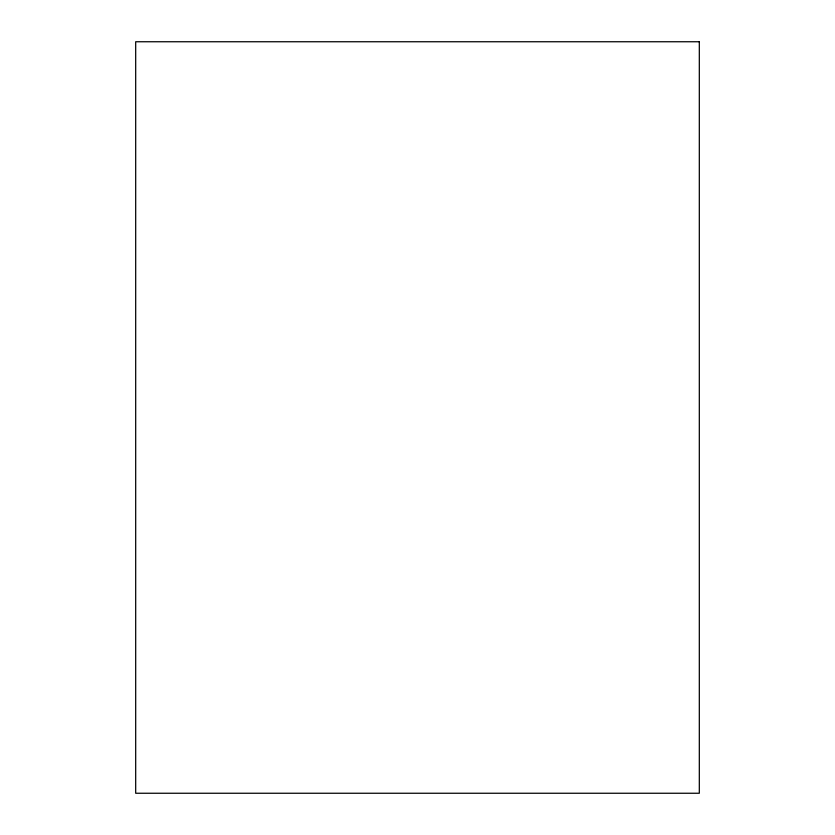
<?xml version="1.0" encoding="UTF-8"?>
<svg xmlns="http://www.w3.org/2000/svg" width="835" height="835" viewBox="0 0 835 835"><rect width="100%" height="100%" fill="white"/><g stroke="black" fill="none" stroke-linecap="round" stroke-linejoin="round"><path stroke-width="1.25" d="M699.312 41.75L135.688 41.75L135.688 793.25L699.312 793.25L699.312 41.75"/></g></svg>
